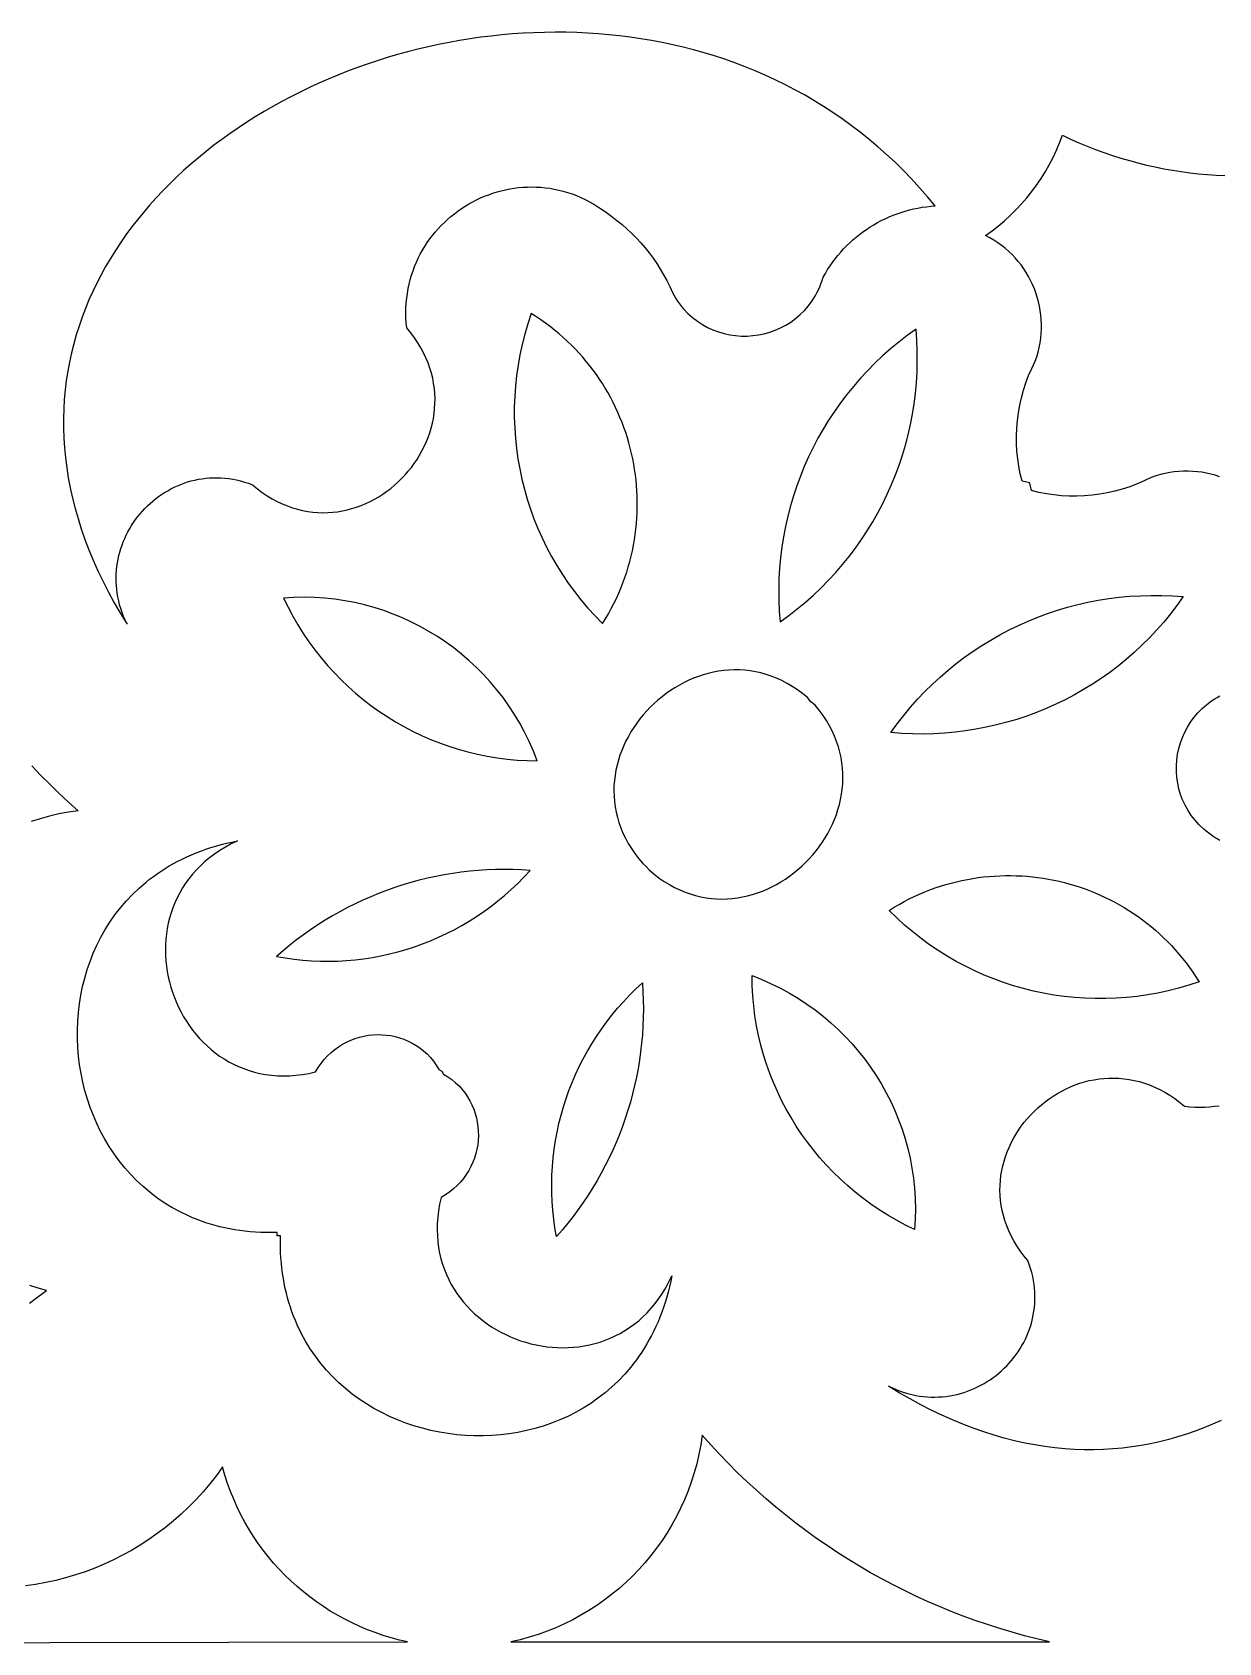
# Model space of a CAD drawing. Extents: x -1145 to -490, y -328 to 327.
# Drawn here: x -1092.9 to -1038.6, y -283.1 to -209.4 of the extents above; entities that cross this region are included whole.
import ezdxf

# ---------------------------------------------------------------- set-up
doc = ezdxf.new("R2010")
doc.units = 0
doc.layers.add('LAYER_1', color=18, linetype='CONTINUOUS')

msp = doc.modelspace()

# ---------------------------------------------------------------- linework, layer by layer
at = {"layer": 'LAYER_1'}
for points in [[(-1088.524, -236.474), (-1088.608, -236.297), (-1088.684, -236.12), (-1088.751, -235.942), (-1088.811, -235.764), (-1088.864, -235.587), (-1088.909, -235.409), (-1088.946, -235.232), (-1088.976, -235.055), (-1088.999, -234.879), (-1089.014, -234.704), (-1089.023, -234.529), (-1089.025, -234.355), (-1089.02, -234.183), (-1089.009, -234.012), (-1088.991, -233.842), (-1088.967, -233.674), (-1088.937, -233.507), (-1088.9, -233.342), (-1088.858, -233.18), (-1088.81, -233.019), (-1088.756, -232.86), (-1088.696, -232.704), (-1088.631, -232.551), (-1088.561, -232.4), (-1088.485, -232.252), (-1088.405, -232.106), (-1088.319, -231.964), (-1088.229, -231.825), (-1088.133, -231.689), (-1088.034, -231.557), (-1087.929, -231.429), (-1087.821, -231.304), (-1087.708, -231.183), (-1087.591, -231.066), (-1087.47, -230.953), (-1087.345, -230.844), (-1087.217, -230.74), (-1087.084, -230.641), (-1086.949, -230.546), (-1086.81, -230.456), (-1086.667, -230.371), (-1086.522, -230.291), (-1086.374, -230.216), (-1086.222, -230.146), (-1086.068, -230.083), (-1085.912, -230.025), (-1085.753, -229.972), (-1085.591, -229.926), (-1085.427, -229.885), (-1085.261, -229.851), (-1085.093, -229.823), (-1084.924, -229.802), (-1084.752, -229.787), (-1084.579, -229.779), (-1084.404, -229.778), (-1084.228, -229.784), (-1084.051, -229.797), (-1083.872, -229.818), (-1083.693, -229.846), (-1083.512, -229.881), (-1083.331, -229.924), (-1083.149, -229.975), (-1082.967, -230.034), (-1082.784, -230.101), (-1082.561, -230.284), (-1082.336, -230.451), (-1082.11, -230.604), (-1081.881, -230.742), (-1081.652, -230.865), (-1081.421, -230.975), (-1081.189, -231.071), (-1080.957, -231.153), (-1080.725, -231.222), (-1080.493, -231.278), (-1080.261, -231.322), (-1080.03, -231.353), (-1079.799, -231.372), (-1079.57, -231.379), (-1079.342, -231.375), (-1079.116, -231.359), (-1078.892, -231.333), (-1078.67, -231.296), (-1078.451, -231.248), (-1078.235, -231.191), (-1078.021, -231.123), (-1077.812, -231.046), (-1077.605, -230.96), (-1077.403, -230.865), (-1077.205, -230.761), (-1077.011, -230.649), (-1076.822, -230.528), (-1076.639, -230.4), (-1076.46, -230.264), (-1076.287, -230.121), (-1076.12, -229.971), (-1075.96, -229.814), (-1075.805, -229.651), (-1075.657, -229.481), (-1075.517, -229.306), (-1075.383, -229.125), (-1075.258, -228.939), (-1075.139, -228.747), (-1075.03, -228.551), (-1074.928, -228.351), (-1074.835, -228.146), (-1074.751, -227.938), (-1074.676, -227.725), (-1074.611, -227.51), (-1074.556, -227.291), (-1074.51, -227.07), (-1074.475, -226.846), (-1074.45, -226.62), (-1074.437, -226.392), (-1074.434, -226.162), (-1074.443, -225.931), (-1074.464, -225.699), (-1074.496, -225.466), (-1074.541, -225.233), (-1074.599, -224.999), (-1074.669, -224.765), (-1074.752, -224.532), (-1074.849, -224.299), (-1074.959, -224.067), (-1075.084, -223.837), (-1075.222, -223.608), (-1075.375, -223.38), (-1075.543, -223.155), (-1075.726, -222.931), (-1075.748, -222.697), (-1075.762, -222.464), (-1075.766, -222.235), (-1075.762, -222.008), (-1075.75, -221.785), (-1075.729, -221.564), (-1075.7, -221.347), (-1075.664, -221.133), (-1075.619, -220.922), (-1075.567, -220.715), (-1075.508, -220.512), (-1075.441, -220.312), (-1075.368, -220.116), (-1075.288, -219.924), (-1075.201, -219.736), (-1075.107, -219.552), (-1075.008, -219.373), (-1074.902, -219.198), (-1074.79, -219.027), (-1074.673, -218.861), (-1074.55, -218.699), (-1074.422, -218.543), (-1074.288, -218.391), (-1074.15, -218.244), (-1074.006, -218.102), (-1073.858, -217.965), (-1073.706, -217.834), (-1073.549, -217.708), (-1073.389, -217.588), (-1073.224, -217.473), (-1073.056, -217.364), (-1072.884, -217.261), (-1072.708, -217.163), (-1072.53, -217.072), (-1072.348, -216.987), (-1072.164, -216.908), (-1071.977, -216.836), (-1071.788, -216.769), (-1071.596, -216.71), (-1071.402, -216.657), (-1071.206, -216.611), (-1071.009, -216.572), (-1070.81, -216.539), (-1070.61, -216.514), (-1070.408, -216.496), (-1070.205, -216.485), (-1070.002, -216.482), (-1069.798, -216.486), (-1069.594, -216.498), (-1069.389, -216.517), (-1069.184, -216.545), (-1068.979, -216.58), (-1068.775, -216.623), (-1068.57, -216.674), (-1068.367, -216.734), (-1068.164, -216.802), (-1067.963, -216.878), (-1067.762, -216.963), (-1067.563, -217.057), (-1067.366, -217.159), (-1067.17, -217.27), (-1066.976, -217.39), (-1066.784, -217.519), (-1066.594, -217.658), (-1066.347, -217.831), (-1066.108, -218.012), (-1065.875, -218.202), (-1065.649, -218.399), (-1065.431, -218.605), (-1065.22, -218.817), (-1065.017, -219.037), (-1064.823, -219.264), (-1064.636, -219.498), (-1064.457, -219.739), (-1064.287, -219.986), (-1064.126, -220.239), (-1063.974, -220.498), (-1063.83, -220.763), (-1063.696, -221.034), (-1063.572, -221.309), (-1063.495, -221.446), (-1063.415, -221.578), (-1063.331, -221.704), (-1063.244, -221.826), (-1063.153, -221.942), (-1063.059, -222.054), (-1062.86, -222.263), (-1062.651, -222.452), (-1062.43, -222.623), (-1062.2, -222.773), (-1061.962, -222.905), (-1061.717, -223.017), (-1061.465, -223.111), (-1061.209, -223.186), (-1060.949, -223.242), (-1060.686, -223.28), (-1060.421, -223.299), (-1060.156, -223.3), (-1059.892, -223.282), (-1059.629, -223.246), (-1059.37, -223.193), (-1059.114, -223.121), (-1058.864, -223.032), (-1058.62, -222.925), (-1058.383, -222.8), (-1058.155, -222.658), (-1057.937, -222.499), (-1057.729, -222.322), (-1057.533, -222.129), (-1057.351, -221.918), (-1057.182, -221.691), (-1057.104, -221.571), (-1057.029, -221.446), (-1056.959, -221.318), (-1056.892, -221.185), (-1056.83, -221.049), (-1056.773, -220.908), (-1056.72, -220.763), (-1056.673, -220.614), (-1056.573, -220.437), (-1056.468, -220.264), (-1056.358, -220.095), (-1056.243, -219.931), (-1056.123, -219.771), (-1055.998, -219.615), (-1055.87, -219.463), (-1055.736, -219.316), (-1055.599, -219.174), (-1055.457, -219.036), (-1055.311, -218.903), (-1055.161, -218.775), (-1055.008, -218.652), (-1054.851, -218.534), (-1054.69, -218.421), (-1054.526, -218.313), (-1054.358, -218.21), (-1054.188, -218.112), (-1054.014, -218.02), (-1053.838, -217.934), (-1053.659, -217.853), (-1053.477, -217.777), (-1053.293, -217.708), (-1053.106, -217.644), (-1052.917, -217.586), (-1052.726, -217.534), (-1052.533, -217.488), (-1052.337, -217.448), (-1052.141, -217.414), (-1051.942, -217.387), (-1051.742, -217.366), (-1051.541, -217.351), (-1051.896, -216.927), (-1052.258, -216.515), (-1052.627, -216.116), (-1053.003, -215.729), (-1053.385, -215.355), (-1053.774, -214.993), (-1054.169, -214.644), (-1054.57, -214.306), (-1054.977, -213.981), (-1055.39, -213.667), (-1055.808, -213.366), (-1056.231, -213.076), (-1056.66, -212.798), (-1057.093, -212.532), (-1057.531, -212.277), (-1057.974, -212.034), (-1058.42, -211.802), (-1058.871, -211.582), (-1059.326, -211.373), (-1059.784, -211.174), (-1060.246, -210.987), (-1060.711, -210.811), (-1061.179, -210.646), (-1061.65, -210.491), (-1062.124, -210.347), (-1062.6, -210.214), (-1063.079, -210.091), (-1063.559, -209.979), (-1064.042, -209.877), (-1064.526, -209.785), (-1065.012, -209.703), (-1065.499, -209.632), (-1065.987, -209.57), (-1066.477, -209.519), (-1066.966, -209.477), (-1067.457, -209.445), (-1067.948, -209.422), (-1068.439, -209.41), (-1068.93, -209.406), (-1069.42, -209.412), (-1069.91, -209.427), (-1070.4, -209.452), (-1070.889, -209.486), (-1071.376, -209.528), (-1071.863, -209.58), (-1072.348, -209.64), (-1072.831, -209.71), (-1073.313, -209.788), (-1073.792, -209.874), (-1074.27, -209.969), (-1074.744, -210.073), (-1075.217, -210.184), (-1075.686, -210.305), (-1076.153, -210.433), (-1076.616, -210.569), (-1077.076, -210.713), (-1077.532, -210.866), (-1077.985, -211.026), (-1078.433, -211.193), (-1078.878, -211.369), (-1079.318, -211.552), (-1079.753, -211.742), (-1080.184, -211.94), (-1080.609, -212.145), (-1081.03, -212.358), (-1081.445, -212.577), (-1081.854, -212.804), (-1082.258, -213.037), (-1082.656, -213.277), (-1083.048, -213.524), (-1083.433, -213.778), (-1083.812, -214.039), (-1084.184, -214.305), (-1084.549, -214.579), (-1084.907, -214.858), (-1085.258, -215.144), (-1085.601, -215.436), (-1085.937, -215.735), (-1086.264, -216.039), (-1086.584, -216.349), (-1086.895, -216.665), (-1087.197, -216.986), (-1087.491, -217.314), (-1087.776, -217.646), (-1088.052, -217.985), (-1088.319, -218.328), (-1088.576, -218.677), (-1088.823, -219.032), (-1089.061, -219.391), (-1089.289, -219.755), (-1089.506, -220.125), (-1089.713, -220.499), (-1089.909, -220.878), (-1090.094, -221.261), (-1090.268, -221.65), (-1090.431, -222.042), (-1090.582, -222.439), (-1090.722, -222.841), (-1090.85, -223.247), (-1090.966, -223.657), (-1091.07, -224.071), (-1091.161, -224.489), (-1091.24, -224.911), (-1091.305, -225.336), (-1091.358, -225.766), (-1091.398, -226.199), (-1091.424, -226.636), (-1091.436, -227.076), (-1091.435, -227.519), (-1091.42, -227.966), (-1091.39, -228.416), (-1091.346, -228.869), (-1091.288, -229.326), (-1091.214, -229.785), (-1091.126, -230.247), (-1091.022, -230.712), (-1090.903, -231.179), (-1090.769, -231.649), (-1090.619, -232.122), (-1090.453, -232.597), (-1090.27, -233.074), (-1090.071, -233.554), (-1089.856, -234.036), (-1089.624, -234.519), (-1089.375, -235.005), (-1089.109, -235.493), (-1088.825, -235.983)], [(-1066.768, -236.452), (-1066.628, -236.225), (-1066.495, -235.996), (-1066.368, -235.765), (-1066.248, -235.532), (-1066.134, -235.297), (-1066.027, -235.06), (-1065.927, -234.822), (-1065.833, -234.582), (-1065.745, -234.34), (-1065.664, -234.098), (-1065.589, -233.854), (-1065.52, -233.609), (-1065.458, -233.363), (-1065.402, -233.117), (-1065.352, -232.869), (-1065.309, -232.621), (-1065.271, -232.373), (-1065.24, -232.124), (-1065.215, -231.875), (-1065.197, -231.626), (-1065.184, -231.377), (-1065.177, -231.128), (-1065.177, -230.879), (-1065.182, -230.63), (-1065.194, -230.382), (-1065.211, -230.134), (-1065.235, -229.887), (-1065.264, -229.641), (-1065.299, -229.396), (-1065.34, -229.152), (-1065.387, -228.908), (-1065.44, -228.666), (-1065.498, -228.426), (-1065.563, -228.187), (-1065.633, -227.949), (-1065.708, -227.714), (-1065.79, -227.48), (-1065.877, -227.248), (-1065.97, -227.018), (-1066.068, -226.79), (-1066.172, -226.564), (-1066.281, -226.341), (-1066.396, -226.12), (-1066.516, -225.902), (-1066.642, -225.687), (-1066.774, -225.475), (-1066.91, -225.265), (-1067.052, -225.059), (-1067.2, -224.855), (-1067.353, -224.656), (-1067.511, -224.459), (-1067.674, -224.266), (-1067.843, -224.077), (-1068.017, -223.892), (-1068.196, -223.71), (-1068.38, -223.532), (-1068.57, -223.359), (-1068.764, -223.19), (-1068.964, -223.025), (-1069.169, -222.865), (-1069.378, -222.709), (-1069.593, -222.558), (-1069.813, -222.411), (-1070.038, -222.27), (-1070.192, -222.737), (-1070.33, -223.207), (-1070.449, -223.68), (-1070.551, -224.154), (-1070.636, -224.63), (-1070.704, -225.107), (-1070.755, -225.585), (-1070.789, -226.063), (-1070.806, -226.541), (-1070.806, -227.018), (-1070.789, -227.494), (-1070.756, -227.969), (-1070.706, -228.442), (-1070.64, -228.912), (-1070.558, -229.379), (-1070.459, -229.843), (-1070.345, -230.303), (-1070.214, -230.759), (-1070.068, -231.21), (-1069.905, -231.656), (-1069.728, -232.097), (-1069.534, -232.532), (-1069.325, -232.96), (-1069.101, -233.381), (-1068.862, -233.796), (-1068.607, -234.202), (-1068.338, -234.6), (-1068.053, -234.989), (-1067.754, -235.37), (-1067.44, -235.741), (-1067.111, -236.101)], [(-1058.641, -236.368), (-1058.243, -236.08), (-1057.856, -235.781), (-1057.48, -235.47), (-1057.117, -235.147), (-1056.765, -234.814), (-1056.426, -234.469), (-1056.099, -234.115), (-1055.784, -233.751), (-1055.482, -233.378), (-1055.194, -232.995), (-1054.918, -232.603), (-1054.655, -232.204), (-1054.405, -231.796), (-1054.169, -231.38), (-1053.947, -230.957), (-1053.739, -230.527), (-1053.544, -230.091), (-1053.364, -229.648), (-1053.198, -229.199), (-1053.047, -228.745), (-1052.91, -228.285), (-1052.788, -227.821), (-1052.681, -227.352), (-1052.59, -226.88), (-1052.513, -226.403), (-1052.452, -225.923), (-1052.407, -225.44), (-1052.378, -224.954), (-1052.364, -224.466), (-1052.367, -223.976), (-1052.386, -223.484), (-1052.422, -222.991), (-1052.823, -223.278), (-1053.211, -223.576), (-1053.588, -223.886), (-1053.953, -224.208), (-1054.306, -224.54), (-1054.647, -224.884), (-1054.975, -225.237), (-1055.291, -225.601), (-1055.594, -225.974), (-1055.884, -226.356), (-1056.161, -226.748), (-1056.424, -227.147), (-1056.674, -227.555), (-1056.911, -227.971), (-1057.133, -228.394), (-1057.342, -228.824), (-1057.536, -229.261), (-1057.716, -229.704), (-1057.882, -230.154), (-1058.033, -230.608), (-1058.169, -231.068), (-1058.291, -231.533), (-1058.397, -232.002), (-1058.487, -232.476), (-1058.563, -232.953), (-1058.622, -233.434), (-1058.666, -233.917), (-1058.694, -234.404), (-1058.705, -234.892), (-1058.701, -235.383), (-1058.679, -235.875)], [(-1081.362, -235.281), (-1081.157, -235.702), (-1080.938, -236.113), (-1080.706, -236.513), (-1080.46, -236.904), (-1080.202, -237.283), (-1079.932, -237.653), (-1079.649, -238.011), (-1079.355, -238.358), (-1079.05, -238.693), (-1078.734, -239.017), (-1078.408, -239.329), (-1078.071, -239.628), (-1077.724, -239.916), (-1077.368, -240.191), (-1077.003, -240.453), (-1076.629, -240.702), (-1076.247, -240.937), (-1075.857, -241.159), (-1075.459, -241.368), (-1075.054, -241.562), (-1074.642, -241.742), (-1074.223, -241.908), (-1073.798, -242.059), (-1073.367, -242.196), (-1072.931, -242.317), (-1072.489, -242.423), (-1072.043, -242.513), (-1071.593, -242.587), (-1071.138, -242.646), (-1070.679, -242.688), (-1070.218, -242.713), (-1069.753, -242.722), (-1069.929, -242.276), (-1070.122, -241.841), (-1070.332, -241.417), (-1070.557, -241.004), (-1070.798, -240.602), (-1071.054, -240.213), (-1071.323, -239.836), (-1071.607, -239.471), (-1071.905, -239.12), (-1072.215, -238.781), (-1072.538, -238.456), (-1072.873, -238.145), (-1073.219, -237.848), (-1073.577, -237.565), (-1073.945, -237.297), (-1074.323, -237.044), (-1074.711, -236.806), (-1075.108, -236.584), (-1075.513, -236.377), (-1075.927, -236.187), (-1076.349, -236.013), (-1076.778, -235.857), (-1077.214, -235.717), (-1077.656, -235.595), (-1078.103, -235.49), (-1078.557, -235.404), (-1079.015, -235.336), (-1079.477, -235.286), (-1079.944, -235.256), (-1080.414, -235.245), (-1080.887, -235.253)], [(-1053.573, -241.436), (-1053.286, -241.038), (-1052.986, -240.65), (-1052.675, -240.275), (-1052.352, -239.912), (-1052.019, -239.56), (-1051.675, -239.221), (-1051.32, -238.894), (-1050.956, -238.579), (-1050.583, -238.277), (-1050.2, -237.988), (-1049.809, -237.712), (-1049.409, -237.45), (-1049.001, -237.2), (-1048.585, -236.964), (-1048.162, -236.742), (-1047.732, -236.533), (-1047.296, -236.339), (-1046.853, -236.159), (-1046.404, -235.993), (-1045.95, -235.842), (-1045.491, -235.705), (-1045.026, -235.583), (-1044.558, -235.476), (-1044.085, -235.384), (-1043.608, -235.308), (-1043.128, -235.247), (-1042.645, -235.202), (-1042.159, -235.173), (-1041.671, -235.159), (-1041.181, -235.162), (-1040.69, -235.181), (-1040.197, -235.217), (-1040.483, -235.617), (-1040.781, -236.006), (-1041.091, -236.383), (-1041.413, -236.748), (-1041.745, -237.101), (-1042.089, -237.442), (-1042.442, -237.77), (-1042.806, -238.086), (-1043.179, -238.389), (-1043.561, -238.679), (-1043.953, -238.956), (-1044.353, -239.219), (-1044.761, -239.469), (-1045.176, -239.705), (-1045.599, -239.928), (-1046.03, -240.137), (-1046.466, -240.331), (-1046.91, -240.511), (-1047.359, -240.677), (-1047.813, -240.828), (-1048.273, -240.964), (-1048.738, -241.086), (-1049.207, -241.192), (-1049.681, -241.282), (-1050.158, -241.358), (-1050.639, -241.417), (-1051.122, -241.461), (-1051.609, -241.489), (-1052.097, -241.5), (-1052.588, -241.495), (-1053.08, -241.474)], [(-1064.765, -247.56), (-1064.631, -247.716), (-1064.404, -247.908), (-1064.174, -248.083), (-1063.942, -248.242), (-1063.707, -248.387), (-1063.471, -248.515), (-1063.232, -248.63), (-1062.993, -248.729), (-1062.753, -248.814), (-1062.512, -248.886), (-1062.271, -248.944), (-1062.029, -248.988), (-1061.788, -249.019), (-1061.547, -249.038), (-1061.308, -249.044), (-1061.069, -249.039), (-1060.832, -249.021), (-1060.596, -248.992), (-1060.363, -248.951), (-1060.132, -248.9), (-1059.903, -248.838), (-1059.678, -248.766), (-1059.455, -248.684), (-1059.237, -248.592), (-1059.022, -248.49), (-1058.811, -248.38), (-1058.605, -248.261), (-1058.403, -248.133), (-1058.207, -247.997), (-1058.015, -247.853), (-1057.83, -247.701), (-1057.65, -247.543), (-1057.477, -247.377), (-1057.31, -247.204), (-1057.15, -247.026), (-1056.998, -246.841), (-1056.852, -246.65), (-1056.715, -246.454), (-1056.585, -246.252), (-1056.464, -246.046), (-1056.352, -245.835), (-1056.248, -245.62), (-1056.154, -245.401), (-1056.07, -245.178), (-1055.995, -244.952), (-1055.93, -244.722), (-1055.876, -244.49), (-1055.833, -244.256), (-1055.8, -244.019), (-1055.779, -243.78), (-1055.77, -243.54), (-1055.773, -243.299), (-1055.788, -243.057), (-1055.815, -242.813), (-1055.856, -242.57), (-1055.909, -242.327), (-1055.977, -242.083), (-1056.057, -241.841), (-1056.152, -241.599), (-1056.262, -241.358), (-1056.386, -241.119), (-1056.525, -240.881), (-1056.679, -240.646), (-1056.849, -240.413), (-1057.035, -240.182), (-1057.231, -240.026), (-1057.387, -239.83), (-1057.618, -239.644), (-1057.851, -239.474), (-1058.086, -239.32), (-1058.324, -239.181), (-1058.563, -239.057), (-1058.804, -238.947), (-1059.046, -238.852), (-1059.288, -238.771), (-1059.532, -238.704), (-1059.775, -238.651), (-1060.019, -238.61), (-1060.262, -238.583), (-1060.504, -238.568), (-1060.745, -238.565), (-1060.986, -238.574), (-1061.224, -238.595), (-1061.461, -238.627), (-1061.695, -238.671), (-1061.928, -238.725), (-1062.157, -238.79), (-1062.383, -238.864), (-1062.606, -238.949), (-1062.825, -239.043), (-1063.04, -239.147), (-1063.251, -239.259), (-1063.457, -239.38), (-1063.659, -239.51), (-1063.855, -239.647), (-1064.046, -239.793), (-1064.231, -239.945), (-1064.41, -240.105), (-1064.582, -240.272), (-1064.748, -240.445), (-1064.907, -240.625), (-1065.058, -240.81), (-1065.202, -241.001), (-1065.338, -241.198), (-1065.466, -241.4), (-1065.585, -241.606), (-1065.695, -241.817), (-1065.797, -242.031), (-1065.889, -242.25), (-1065.971, -242.473), (-1066.043, -242.698), (-1066.105, -242.927), (-1066.156, -243.158), (-1066.197, -243.391), (-1066.226, -243.627), (-1066.244, -243.864), (-1066.25, -244.102), (-1066.243, -244.342), (-1066.225, -244.583), (-1066.193, -244.824), (-1066.149, -245.065), (-1066.091, -245.307), (-1066.02, -245.548), (-1065.934, -245.788), (-1065.835, -246.027), (-1065.721, -246.265), (-1065.592, -246.502), (-1065.448, -246.736), (-1065.288, -246.969), (-1065.113, -247.199), (-1064.922, -247.426)], [(-1081.657, -264.452), (-1081.655, -264.297), (-1081.91, -264.301), (-1082.162, -264.299), (-1082.41, -264.292), (-1082.655, -264.278), (-1082.897, -264.259), (-1083.135, -264.234), (-1083.37, -264.204), (-1083.601, -264.169), (-1083.828, -264.128), (-1084.053, -264.082), (-1084.274, -264.03), (-1084.491, -263.974), (-1084.705, -263.913), (-1084.915, -263.846), (-1085.122, -263.775), (-1085.325, -263.7), (-1085.525, -263.619), (-1085.721, -263.534), (-1086.102, -263.351), (-1086.47, -263.151), (-1086.823, -262.935), (-1087.161, -262.702), (-1087.485, -262.455), (-1087.795, -262.194), (-1088.089, -261.918), (-1088.369, -261.63), (-1088.634, -261.33), (-1088.885, -261.018), (-1089.12, -260.695), (-1089.34, -260.363), (-1089.545, -260.02), (-1089.735, -259.669), (-1089.909, -259.31), (-1090.068, -258.944), (-1090.212, -258.571), (-1090.34, -258.192), (-1090.453, -257.808), (-1090.55, -257.42), (-1090.631, -257.027), (-1090.696, -256.632), (-1090.746, -256.234), (-1090.779, -255.834), (-1090.797, -255.433), (-1090.798, -255.032), (-1090.783, -254.631), (-1090.752, -254.231), (-1090.704, -253.833), (-1090.64, -253.438), (-1090.56, -253.045), (-1090.463, -252.657), (-1090.349, -252.273), (-1090.218, -251.894), (-1090.071, -251.521), (-1089.907, -251.155), (-1089.726, -250.796), (-1089.528, -250.445), (-1089.312, -250.103), (-1089.08, -249.771), (-1088.83, -249.448), (-1088.563, -249.136), (-1088.279, -248.836), (-1087.977, -248.548), (-1087.657, -248.273), (-1087.491, -248.141), (-1087.32, -248.012), (-1087.144, -247.887), (-1086.965, -247.765), (-1086.781, -247.647), (-1086.592, -247.533), (-1086.399, -247.423), (-1086.201, -247.317), (-1085.999, -247.215), (-1085.793, -247.117), (-1085.582, -247.023), (-1085.366, -246.934), (-1085.146, -246.849), (-1084.921, -246.769), (-1084.692, -246.694), (-1084.459, -246.623), (-1084.22, -246.557), (-1083.977, -246.495), (-1083.73, -246.439), (-1083.478, -246.388), (-1083.759, -246.524), (-1084.026, -246.67), (-1084.28, -246.824), (-1084.521, -246.986), (-1084.748, -247.156), (-1084.963, -247.334), (-1085.165, -247.52), (-1085.354, -247.711), (-1085.531, -247.91), (-1085.695, -248.114), (-1085.847, -248.324), (-1085.987, -248.539), (-1086.115, -248.758), (-1086.231, -248.983), (-1086.335, -249.211), (-1086.428, -249.442), (-1086.509, -249.677), (-1086.579, -249.915), (-1086.638, -250.155), (-1086.686, -250.397), (-1086.722, -250.64), (-1086.748, -250.885), (-1086.764, -251.131), (-1086.769, -251.377), (-1086.763, -251.623), (-1086.747, -251.868), (-1086.722, -252.113), (-1086.686, -252.356), (-1086.64, -252.598), (-1086.585, -252.838), (-1086.52, -253.076), (-1086.445, -253.31), (-1086.362, -253.542), (-1086.269, -253.77), (-1086.167, -253.994), (-1086.056, -254.213), (-1085.937, -254.428), (-1085.809, -254.637), (-1085.672, -254.841), (-1085.527, -255.039), (-1085.374, -255.231), (-1085.213, -255.415), (-1085.044, -255.593), (-1084.867, -255.763), (-1084.682, -255.925), (-1084.49, -256.078), (-1084.291, -256.223), (-1084.084, -256.359), (-1083.87, -256.485), (-1083.649, -256.601), (-1083.421, -256.706), (-1083.187, -256.801), (-1082.945, -256.885), (-1082.698, -256.957), (-1082.444, -257.017), (-1082.184, -257.065), (-1081.918, -257.1), (-1081.646, -257.122), (-1081.368, -257.13), (-1081.084, -257.124), (-1080.795, -257.104), (-1080.501, -257.069), (-1080.201, -257.019), (-1079.897, -256.954), (-1079.776, -256.749), (-1079.644, -256.558), (-1079.502, -256.379), (-1079.35, -256.214), (-1079.191, -256.061), (-1079.023, -255.922), (-1078.848, -255.796), (-1078.667, -255.683), (-1078.48, -255.583), (-1078.288, -255.495), (-1078.092, -255.421), (-1077.892, -255.36), (-1077.69, -255.311), (-1077.485, -255.276), (-1077.279, -255.253), (-1077.072, -255.244), (-1076.865, -255.247), (-1076.659, -255.263), (-1076.455, -255.292), (-1076.252, -255.334), (-1076.053, -255.389), (-1075.857, -255.457), (-1075.665, -255.537), (-1075.479, -255.63), (-1075.298, -255.736), (-1075.124, -255.855), (-1074.957, -255.987), (-1074.797, -256.131), (-1074.647, -256.288), (-1074.506, -256.458), (-1074.375, -256.64), (-1074.254, -256.835), (-1074.123, -256.918), (-1074.04, -257.049), (-1073.845, -257.169), (-1073.663, -257.301), (-1073.493, -257.442), (-1073.336, -257.592), (-1073.192, -257.751), (-1073.06, -257.919), (-1072.941, -258.093), (-1072.835, -258.274), (-1072.742, -258.46), (-1072.662, -258.652), (-1072.594, -258.848), (-1072.539, -259.047), (-1072.498, -259.249), (-1072.469, -259.454), (-1072.452, -259.66), (-1072.449, -259.867), (-1072.459, -260.074), (-1072.481, -260.28), (-1072.517, -260.484), (-1072.565, -260.687), (-1072.626, -260.887), (-1072.7, -261.083), (-1072.788, -261.275), (-1072.888, -261.462), (-1073.001, -261.643), (-1073.127, -261.818), (-1073.267, -261.985), (-1073.419, -262.145), (-1073.584, -262.297), (-1073.763, -262.438), (-1073.954, -262.57), (-1074.159, -262.692), (-1074.224, -262.996), (-1074.274, -263.296), (-1074.309, -263.59), (-1074.329, -263.879), (-1074.335, -264.163), (-1074.327, -264.44), (-1074.305, -264.713), (-1074.27, -264.979), (-1074.222, -265.239), (-1074.162, -265.493), (-1074.09, -265.74), (-1074.006, -265.981), (-1073.911, -266.216), (-1073.806, -266.444), (-1073.69, -266.665), (-1073.564, -266.879), (-1073.428, -267.085), (-1073.283, -267.285), (-1073.13, -267.477), (-1072.968, -267.662), (-1072.798, -267.839), (-1072.62, -268.008), (-1072.436, -268.169), (-1072.244, -268.322), (-1072.046, -268.467), (-1071.842, -268.604), (-1071.633, -268.732), (-1071.418, -268.851), (-1071.199, -268.962), (-1070.975, -269.064), (-1070.747, -269.157), (-1070.515, -269.24), (-1070.281, -269.315), (-1070.043, -269.38), (-1069.803, -269.435), (-1069.561, -269.481), (-1069.318, -269.516), (-1069.073, -269.542), (-1068.828, -269.558), (-1068.582, -269.564), (-1068.336, -269.559), (-1068.09, -269.543), (-1067.846, -269.517), (-1067.602, -269.481), (-1067.36, -269.433), (-1067.12, -269.374), (-1066.882, -269.304), (-1066.647, -269.223), (-1066.416, -269.13), (-1066.188, -269.026), (-1065.964, -268.91), (-1065.744, -268.782), (-1065.529, -268.642), (-1065.319, -268.49), (-1065.115, -268.326), (-1064.917, -268.149), (-1064.725, -267.96), (-1064.54, -267.758), (-1064.362, -267.543), (-1064.191, -267.316), (-1064.029, -267.075), (-1063.875, -266.821), (-1063.729, -266.554), (-1063.593, -266.273), (-1063.644, -266.525), (-1063.701, -266.772), (-1063.762, -267.015), (-1063.828, -267.253), (-1063.899, -267.487), (-1063.974, -267.716), (-1064.054, -267.941), (-1064.139, -268.161), (-1064.228, -268.377), (-1064.322, -268.588), (-1064.42, -268.794), (-1064.522, -268.996), (-1064.628, -269.194), (-1064.738, -269.387), (-1064.852, -269.575), (-1064.97, -269.76), (-1065.092, -269.939), (-1065.217, -270.115), (-1065.346, -270.285), (-1065.479, -270.452), (-1065.754, -270.771), (-1066.041, -271.073), (-1066.342, -271.358), (-1066.653, -271.625), (-1066.976, -271.875), (-1067.308, -272.107), (-1067.65, -272.323), (-1068.001, -272.521), (-1068.36, -272.702), (-1068.726, -272.866), (-1069.099, -273.013), (-1069.478, -273.144), (-1069.862, -273.257), (-1070.25, -273.355), (-1070.643, -273.435), (-1071.038, -273.499), (-1071.436, -273.547), (-1071.836, -273.578), (-1072.237, -273.593), (-1072.638, -273.591), (-1073.039, -273.574), (-1073.439, -273.54), (-1073.837, -273.491), (-1074.232, -273.426), (-1074.625, -273.345), (-1075.013, -273.248), (-1075.398, -273.135), (-1075.776, -273.007), (-1076.149, -272.863), (-1076.516, -272.704), (-1076.875, -272.53), (-1077.226, -272.34), (-1077.568, -272.135), (-1077.901, -271.915), (-1078.223, -271.679), (-1078.535, -271.429), (-1078.835, -271.164), (-1079.124, -270.884), (-1079.399, -270.589), (-1079.66, -270.28), (-1079.908, -269.956), (-1080.14, -269.618), (-1080.356, -269.265), (-1080.557, -268.897), (-1080.74, -268.516), (-1080.824, -268.319), (-1080.905, -268.12), (-1080.981, -267.917), (-1081.052, -267.71), (-1081.118, -267.499), (-1081.179, -267.286), (-1081.235, -267.068), (-1081.287, -266.848), (-1081.333, -266.623), (-1081.374, -266.396), (-1081.409, -266.164), (-1081.44, -265.93), (-1081.464, -265.692), (-1081.483, -265.45), (-1081.497, -265.205), (-1081.504, -264.957), (-1081.506, -264.705), (-1081.502, -264.45)], [(-1081.687, -251.671), (-1081.286, -251.74), (-1080.883, -251.796), (-1080.481, -251.839), (-1080.079, -251.869), (-1079.678, -251.885), (-1079.277, -251.889), (-1078.877, -251.88), (-1078.479, -251.857), (-1078.083, -251.822), (-1077.688, -251.775), (-1077.295, -251.715), (-1076.906, -251.642), (-1076.519, -251.558), (-1076.135, -251.461), (-1075.754, -251.352), (-1075.377, -251.231), (-1075.004, -251.098), (-1074.636, -250.953), (-1074.272, -250.796), (-1073.912, -250.628), (-1073.558, -250.448), (-1073.21, -250.257), (-1072.867, -250.055), (-1072.53, -249.841), (-1072.199, -249.616), (-1071.875, -249.38), (-1071.558, -249.133), (-1071.248, -248.876), (-1070.945, -248.607), (-1070.65, -248.328), (-1070.363, -248.038), (-1070.085, -247.738), (-1070.481, -247.713), (-1070.878, -247.699), (-1071.274, -247.694), (-1071.669, -247.699), (-1072.062, -247.715), (-1072.455, -247.74), (-1072.847, -247.775), (-1073.237, -247.819), (-1073.625, -247.874), (-1074.011, -247.938), (-1074.395, -248.012), (-1074.778, -248.095), (-1075.157, -248.188), (-1075.534, -248.29), (-1075.909, -248.401), (-1076.28, -248.522), (-1076.649, -248.652), (-1077.014, -248.791), (-1077.376, -248.939), (-1077.734, -249.097), (-1078.088, -249.263), (-1078.439, -249.439), (-1078.785, -249.623), (-1079.127, -249.816), (-1079.464, -250.018), (-1079.797, -250.228), (-1080.125, -250.447), (-1080.448, -250.675), (-1080.766, -250.911), (-1081.079, -251.156), (-1081.386, -251.409)], [(-1053.657, -249.563), (-1053.43, -249.423), (-1053.201, -249.289), (-1052.97, -249.163), (-1052.737, -249.043), (-1052.502, -248.929), (-1052.265, -248.822), (-1052.027, -248.722), (-1051.787, -248.627), (-1051.546, -248.54), (-1051.303, -248.458), (-1051.059, -248.384), (-1050.814, -248.315), (-1050.569, -248.253), (-1050.322, -248.197), (-1050.075, -248.147), (-1049.827, -248.104), (-1049.578, -248.066), (-1049.329, -248.035), (-1049.08, -248.01), (-1048.831, -247.992), (-1048.582, -247.979), (-1048.333, -247.972), (-1048.084, -247.972), (-1047.835, -247.977), (-1047.587, -247.989), (-1047.339, -248.006), (-1047.092, -248.03), (-1046.846, -248.059), (-1046.601, -248.094), (-1046.357, -248.135), (-1046.114, -248.182), (-1045.872, -248.235), (-1045.631, -248.293), (-1045.392, -248.358), (-1045.154, -248.428), (-1044.919, -248.503), (-1044.685, -248.585), (-1044.453, -248.672), (-1044.223, -248.764), (-1043.995, -248.863), (-1043.769, -248.967), (-1043.546, -249.076), (-1043.325, -249.191), (-1043.107, -249.311), (-1042.892, -249.437), (-1042.68, -249.568), (-1042.47, -249.705), (-1042.264, -249.847), (-1042.061, -249.995), (-1041.861, -250.148), (-1041.664, -250.306), (-1041.471, -250.469), (-1041.282, -250.638), (-1041.097, -250.812), (-1040.915, -250.991), (-1040.738, -251.175), (-1040.564, -251.365), (-1040.395, -251.559), (-1040.23, -251.759), (-1040.07, -251.963), (-1039.914, -252.173), (-1039.763, -252.388), (-1039.616, -252.608), (-1039.475, -252.832), (-1039.942, -252.987), (-1040.412, -253.124), (-1040.885, -253.244), (-1041.359, -253.346), (-1041.835, -253.431), (-1042.312, -253.499), (-1042.79, -253.55), (-1043.268, -253.584), (-1043.746, -253.6), (-1044.223, -253.6), (-1044.7, -253.584), (-1045.174, -253.551), (-1045.647, -253.501), (-1046.117, -253.435), (-1046.584, -253.352), (-1047.048, -253.254), (-1047.508, -253.139), (-1047.964, -253.009), (-1048.415, -252.862), (-1048.862, -252.7), (-1049.302, -252.522), (-1049.737, -252.329), (-1050.165, -252.12), (-1050.587, -251.896), (-1051.001, -251.657), (-1051.407, -251.402), (-1051.805, -251.133), (-1052.195, -250.848), (-1052.575, -250.549), (-1052.946, -250.235), (-1053.307, -249.906)], [(-1052.486, -264.157), (-1052.907, -263.952), (-1053.318, -263.733), (-1053.718, -263.5), (-1054.109, -263.255), (-1054.489, -262.997), (-1054.858, -262.727), (-1055.216, -262.444), (-1055.563, -262.15), (-1055.898, -261.845), (-1056.222, -261.529), (-1056.534, -261.202), (-1056.834, -260.866), (-1057.121, -260.519), (-1057.396, -260.163), (-1057.658, -259.798), (-1057.907, -259.424), (-1058.142, -259.042), (-1058.365, -258.652), (-1058.573, -258.254), (-1058.767, -257.849), (-1058.948, -257.436), (-1059.113, -257.018), (-1059.265, -256.593), (-1059.401, -256.162), (-1059.522, -255.726), (-1059.628, -255.284), (-1059.718, -254.838), (-1059.792, -254.387), (-1059.851, -253.933), (-1059.893, -253.474), (-1059.918, -253.013), (-1059.927, -252.548), (-1059.481, -252.724), (-1059.046, -252.917), (-1058.622, -253.127), (-1058.209, -253.352), (-1057.808, -253.593), (-1057.418, -253.848), (-1057.041, -254.118), (-1056.677, -254.402), (-1056.325, -254.7), (-1055.986, -255.01), (-1055.661, -255.333), (-1055.35, -255.668), (-1055.053, -256.014), (-1054.77, -256.371), (-1054.502, -256.739), (-1054.249, -257.118), (-1054.011, -257.505), (-1053.789, -257.902), (-1053.582, -258.308), (-1053.392, -258.722), (-1053.219, -259.144), (-1053.062, -259.573), (-1052.922, -260.008), (-1052.8, -260.45), (-1052.696, -260.898), (-1052.609, -261.352), (-1052.541, -261.81), (-1052.492, -262.272), (-1052.461, -262.739), (-1052.45, -263.209), (-1052.458, -263.681)], [(-1068.876, -264.482), (-1068.946, -264.08), (-1069.002, -263.678), (-1069.044, -263.276), (-1069.074, -262.874), (-1069.091, -262.473), (-1069.094, -262.072), (-1069.085, -261.672), (-1069.062, -261.274), (-1069.028, -260.877), (-1068.98, -260.483), (-1068.92, -260.09), (-1068.848, -259.7), (-1068.763, -259.313), (-1068.666, -258.929), (-1068.557, -258.549), (-1068.436, -258.172), (-1068.303, -257.799), (-1068.158, -257.43), (-1068.001, -257.066), (-1067.833, -256.707), (-1067.653, -256.353), (-1067.462, -256.004), (-1067.26, -255.661), (-1067.046, -255.324), (-1066.821, -254.994), (-1066.585, -254.67), (-1066.338, -254.352), (-1066.081, -254.042), (-1065.812, -253.74), (-1065.533, -253.445), (-1065.244, -253.158), (-1064.943, -252.879), (-1064.919, -253.276), (-1064.904, -253.673), (-1064.899, -254.068), (-1064.904, -254.463), (-1064.92, -254.857), (-1064.945, -255.25), (-1064.98, -255.641), (-1065.025, -256.031), (-1065.079, -256.42), (-1065.143, -256.806), (-1065.217, -257.19), (-1065.3, -257.572), (-1065.393, -257.952), (-1065.495, -258.329), (-1065.606, -258.704), (-1065.727, -259.075), (-1065.857, -259.444), (-1065.996, -259.809), (-1066.145, -260.171), (-1066.302, -260.529), (-1066.468, -260.883), (-1066.644, -261.233), (-1066.828, -261.58), (-1067.021, -261.922), (-1067.223, -262.259), (-1067.433, -262.592), (-1067.653, -262.92), (-1067.88, -263.243), (-1068.117, -263.561), (-1068.361, -263.874), (-1068.615, -264.181)], [(-1046.313, -283.014), (-1046.889, -282.878), (-1047.462, -282.732), (-1048.03, -282.574), (-1048.595, -282.405), (-1049.155, -282.226), (-1049.712, -282.035), (-1050.264, -281.834), (-1050.811, -281.622), (-1051.354, -281.4), (-1051.892, -281.167), (-1052.426, -280.924), (-1052.954, -280.67), (-1053.477, -280.407), (-1053.994, -280.133), (-1054.506, -279.849), (-1055.012, -279.554), (-1055.512, -279.251), (-1056.007, -278.937), (-1056.495, -278.613), (-1056.977, -278.28), (-1057.452, -277.937), (-1057.921, -277.585), (-1058.383, -277.223), (-1058.838, -276.852), (-1059.286, -276.472), (-1059.726, -276.083), (-1060.16, -275.684), (-1060.586, -275.277), (-1061.004, -274.86), (-1061.414, -274.435), (-1061.816, -274.001), (-1062.21, -273.559), (-1062.276, -274.001), (-1062.359, -274.437), (-1062.459, -274.867), (-1062.575, -275.289), (-1062.707, -275.705), (-1062.854, -276.113), (-1063.017, -276.513), (-1063.194, -276.905), (-1063.386, -277.288), (-1063.592, -277.662), (-1063.812, -278.028), (-1064.045, -278.383), (-1064.292, -278.729), (-1064.551, -279.065), (-1064.822, -279.391), (-1065.105, -279.705), (-1065.4, -280.009), (-1065.706, -280.301), (-1066.023, -280.582), (-1066.351, -280.85), (-1066.688, -281.106), (-1067.035, -281.35), (-1067.392, -281.58), (-1067.758, -281.797), (-1068.132, -282.001), (-1068.515, -282.19), (-1068.906, -282.365), (-1069.304, -282.526), (-1069.71, -282.671), (-1070.122, -282.802), (-1070.541, -282.916), (-1070.966, -283.015)]]:
    msp.add_lwpolyline(points, close=True, dxfattribs=at)
for points in [[(-1038.535, -229.732), (-1038.733, -229.669), (-1038.934, -229.614), (-1039.137, -229.569), (-1039.342, -229.532), (-1039.55, -229.505), (-1039.759, -229.487), (-1039.969, -229.478), (-1040.18, -229.479), (-1040.392, -229.49), (-1040.604, -229.511), (-1040.816, -229.541), (-1041.028, -229.582), (-1041.239, -229.633), (-1041.45, -229.694), (-1041.659, -229.765), (-1041.982, -229.923), (-1042.312, -230.065), (-1042.646, -230.191), (-1042.984, -230.301), (-1043.327, -230.394), (-1043.672, -230.471), (-1044.019, -230.533), (-1044.368, -230.578), (-1044.718, -230.608), (-1045.069, -230.621), (-1045.419, -230.619), (-1045.768, -230.6), (-1046.115, -230.566), (-1046.46, -230.516), (-1046.802, -230.45), (-1047.141, -230.369), (-1047.223, -230.033), (-1047.225, -230.02), (-1047.238, -230.018), (-1047.574, -229.936), (-1047.655, -229.597), (-1047.721, -229.255), (-1047.771, -228.91), (-1047.805, -228.563), (-1047.824, -228.214), (-1047.826, -227.864), (-1047.813, -227.513), (-1047.783, -227.163), (-1047.738, -226.814), (-1047.677, -226.467), (-1047.599, -226.121), (-1047.506, -225.779), (-1047.396, -225.441), (-1047.27, -225.106), (-1047.128, -224.777), (-1046.97, -224.453), (-1046.899, -224.244), (-1046.838, -224.034), (-1046.787, -223.823), (-1046.746, -223.611), (-1046.716, -223.399), (-1046.695, -223.187), (-1046.685, -222.975), (-1046.684, -222.764), (-1046.692, -222.554), (-1046.71, -222.345), (-1046.737, -222.137), (-1046.774, -221.932), (-1046.819, -221.729), (-1046.874, -221.528), (-1046.937, -221.33), (-1047.009, -221.135), (-1047.09, -220.944), (-1047.179, -220.756), (-1047.277, -220.573), (-1047.382, -220.394), (-1047.496, -220.219), (-1047.618, -220.05), (-1047.747, -219.886), (-1047.885, -219.727), (-1048.03, -219.575), (-1048.182, -219.429), (-1048.342, -219.289), (-1048.509, -219.156), (-1048.683, -219.031), (-1048.864, -218.913), (-1049.051, -218.802), (-1049.246, -218.7), (-1048.946, -218.486), (-1048.655, -218.26), (-1048.374, -218.024), (-1048.103, -217.777), (-1047.842, -217.52), (-1047.592, -217.253), (-1047.352, -216.977), (-1047.123, -216.691), (-1046.906, -216.397), (-1046.7, -216.094), (-1046.506, -215.783), (-1046.324, -215.465), (-1046.155, -215.138), (-1045.998, -214.805), (-1045.853, -214.465), (-1045.722, -214.119), (-1045.348, -214.294), (-1044.97, -214.461), (-1044.591, -214.619), (-1044.208, -214.768), (-1043.824, -214.909), (-1043.438, -215.041), (-1043.049, -215.164), (-1042.659, -215.278), (-1042.268, -215.384), (-1041.874, -215.481), (-1041.48, -215.569), (-1041.084, -215.648), (-1040.687, -215.719), (-1040.29, -215.78), (-1039.891, -215.833), (-1039.493, -215.878), (-1039.093, -215.913), (-1038.693, -215.94), (-1038.294, -215.958)], [(-1038.515, -246.366), (-1038.651, -246.29), (-1038.783, -246.21), (-1038.909, -246.126), (-1039.031, -246.039), (-1039.148, -245.948), (-1039.259, -245.853), (-1039.468, -245.655), (-1039.658, -245.445), (-1039.828, -245.225), (-1039.978, -244.995), (-1040.11, -244.757), (-1040.223, -244.512), (-1040.316, -244.26), (-1040.391, -244.004), (-1040.447, -243.743), (-1040.485, -243.481), (-1040.504, -243.216), (-1040.505, -242.951), (-1040.487, -242.687), (-1040.452, -242.424), (-1040.398, -242.165), (-1040.326, -241.909), (-1040.237, -241.659), (-1040.13, -241.415), (-1040.006, -241.178), (-1039.864, -240.95), (-1039.704, -240.732), (-1039.528, -240.524), (-1039.334, -240.328), (-1039.123, -240.146), (-1038.896, -239.977), (-1038.776, -239.899), (-1038.651, -239.824), (-1038.523, -239.753)], [(-1092.889, -242.955), (-1092.482, -243.38), (-1092.066, -243.799), (-1091.64, -244.209), (-1091.206, -244.611), (-1090.764, -245.005), (-1091.206, -245.071), (-1091.642, -245.154), (-1092.072, -245.254), (-1092.495, -245.37), (-1092.91, -245.501)], [(-1038.466, -272.889), (-1038.855, -273.063), (-1039.247, -273.226), (-1039.645, -273.377), (-1040.046, -273.517), (-1040.452, -273.645), (-1040.862, -273.761), (-1041.276, -273.865), (-1041.694, -273.956), (-1042.116, -274.034), (-1042.542, -274.1), (-1042.971, -274.153), (-1043.404, -274.192), (-1043.841, -274.219), (-1044.281, -274.231), (-1044.724, -274.23), (-1045.171, -274.214), (-1045.621, -274.185), (-1046.075, -274.141), (-1046.531, -274.082), (-1046.99, -274.009), (-1047.452, -273.921), (-1047.917, -273.817), (-1048.384, -273.698), (-1048.854, -273.564), (-1049.327, -273.414), (-1049.802, -273.247), (-1050.279, -273.065), (-1050.759, -272.866), (-1051.241, -272.651), (-1051.725, -272.419), (-1052.21, -272.17), (-1052.698, -271.903), (-1053.188, -271.62), (-1053.679, -271.319), (-1053.502, -271.403), (-1053.325, -271.478), (-1053.147, -271.546), (-1052.969, -271.606), (-1052.792, -271.659), (-1052.614, -271.703), (-1052.437, -271.741), (-1052.26, -271.771), (-1052.084, -271.793), (-1051.909, -271.809), (-1051.734, -271.818), (-1051.561, -271.82), (-1051.388, -271.815), (-1051.217, -271.804), (-1051.047, -271.786), (-1050.879, -271.762), (-1050.712, -271.732), (-1050.548, -271.695), (-1050.385, -271.653), (-1050.224, -271.605), (-1050.066, -271.551), (-1049.91, -271.491), (-1049.756, -271.426), (-1049.605, -271.356), (-1049.457, -271.28), (-1049.312, -271.2), (-1049.169, -271.114), (-1049.03, -271.024), (-1048.895, -270.928), (-1048.762, -270.829), (-1048.634, -270.724), (-1048.509, -270.616), (-1048.388, -270.503), (-1048.271, -270.386), (-1048.158, -270.265), (-1048.049, -270.14), (-1047.945, -270.011), (-1047.846, -269.879), (-1047.751, -269.744), (-1047.661, -269.605), (-1047.576, -269.462), (-1047.496, -269.317), (-1047.421, -269.169), (-1047.352, -269.017), (-1047.288, -268.863), (-1047.23, -268.707), (-1047.177, -268.547), (-1047.131, -268.386), (-1047.09, -268.222), (-1047.056, -268.056), (-1047.029, -267.888), (-1047.007, -267.719), (-1046.992, -267.547), (-1046.984, -267.374), (-1046.983, -267.199), (-1046.989, -267.023), (-1047.002, -266.846), (-1047.023, -266.667), (-1047.051, -266.487), (-1047.086, -266.307), (-1047.129, -266.126), (-1047.18, -265.944), (-1047.239, -265.762), (-1047.306, -265.579), (-1047.489, -265.356), (-1047.657, -265.131), (-1047.809, -264.904), (-1047.947, -264.676), (-1048.071, -264.446), (-1048.18, -264.216), (-1048.276, -263.984), (-1048.358, -263.752), (-1048.427, -263.52), (-1048.483, -263.288), (-1048.527, -263.056), (-1048.558, -262.825), (-1048.577, -262.594), (-1048.584, -262.365), (-1048.58, -262.137), (-1048.564, -261.911), (-1048.538, -261.687), (-1048.501, -261.465), (-1048.453, -261.246), (-1048.396, -261.03), (-1048.328, -260.816), (-1048.251, -260.606), (-1048.165, -260.4), (-1048.07, -260.198), (-1047.966, -260), (-1047.854, -259.806), (-1047.733, -259.617), (-1047.605, -259.433), (-1047.469, -259.255), (-1047.326, -259.082), (-1047.176, -258.915), (-1047.019, -258.754), (-1046.856, -258.6), (-1046.686, -258.452), (-1046.511, -258.312), (-1046.33, -258.178), (-1046.144, -258.052), (-1045.952, -257.934), (-1045.756, -257.824), (-1045.556, -257.723), (-1045.351, -257.63), (-1045.143, -257.546), (-1044.93, -257.471), (-1044.715, -257.406), (-1044.496, -257.35), (-1044.275, -257.305), (-1044.051, -257.27), (-1043.825, -257.245), (-1043.597, -257.232), (-1043.367, -257.229), (-1043.136, -257.238), (-1042.904, -257.259), (-1042.671, -257.291), (-1042.438, -257.336), (-1042.204, -257.394), (-1041.97, -257.464), (-1041.737, -257.547), (-1041.504, -257.644), (-1041.273, -257.754), (-1041.042, -257.878), (-1040.813, -258.017), (-1040.585, -258.17), (-1040.36, -258.338), (-1040.137, -258.52), (-1039.902, -258.543), (-1039.669, -258.556), (-1039.44, -258.561), (-1039.213, -258.557), (-1038.99, -258.545), (-1038.769, -258.524), (-1038.552, -258.495)], [(-1092.987, -267.532), (-1092.608, -267.235), (-1092.215, -266.951), (-1092.596, -266.842), (-1092.971, -266.719)], [(-1100.261, -283.055), (-1075.687, -283.015), (-1076.065, -282.928), (-1076.438, -282.828), (-1076.806, -282.716), (-1077.169, -282.592), (-1077.526, -282.456), (-1077.878, -282.308), (-1078.224, -282.148), (-1078.564, -281.977), (-1078.898, -281.795), (-1079.224, -281.602), (-1079.544, -281.399), (-1079.857, -281.185), (-1080.161, -280.96), (-1080.458, -280.725), (-1080.747, -280.481), (-1081.028, -280.226), (-1081.3, -279.963), (-1081.563, -279.69), (-1081.817, -279.408), (-1082.061, -279.117), (-1082.296, -278.817), (-1082.521, -278.509), (-1082.735, -278.193), (-1082.939, -277.868), (-1083.132, -277.536), (-1083.314, -277.197), (-1083.484, -276.849), (-1083.643, -276.495), (-1083.79, -276.134), (-1083.925, -275.766), (-1084.047, -275.391), (-1084.156, -275.01), (-1084.44, -275.402), (-1084.737, -275.782), (-1085.047, -276.149), (-1085.368, -276.502), (-1085.701, -276.842), (-1086.046, -277.168), (-1086.401, -277.481), (-1086.766, -277.779), (-1087.141, -278.063), (-1087.526, -278.333), (-1087.919, -278.588), (-1088.321, -278.829), (-1088.731, -279.055), (-1089.149, -279.265), (-1089.574, -279.461), (-1090.006, -279.641), (-1090.444, -279.805), (-1090.887, -279.954), (-1091.336, -280.087), (-1091.791, -280.203), (-1092.249, -280.303), (-1092.712, -280.387), (-1093.178, -280.454)]]:
    msp.add_lwpolyline(points, dxfattribs=at)

doc.saveas('drawing.dxf')
